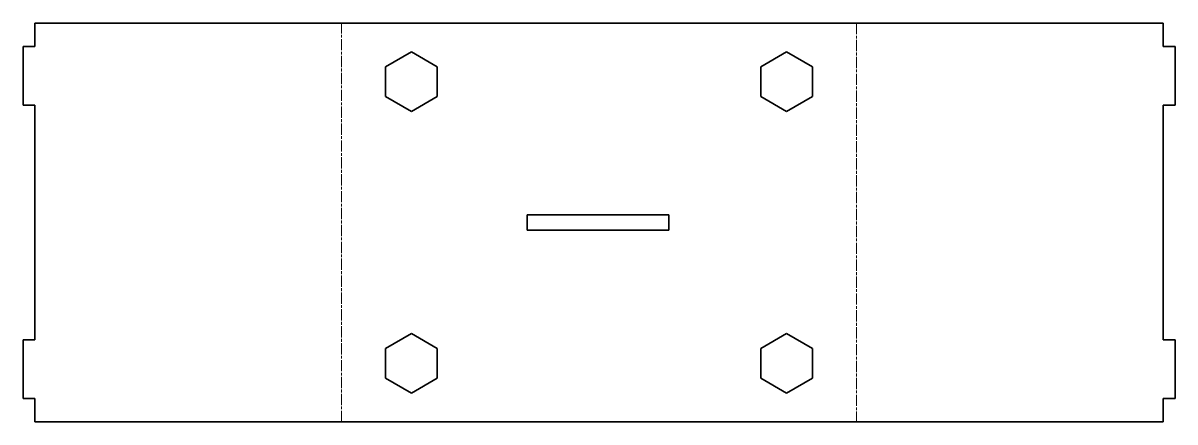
# Model space of a CAD drawing. Header units: millimetres. Extents: x 0 to 246, y 0 to 85.
import ezdxf

# ---------------------------------------------------------------- set-up
doc = ezdxf.new("R2010")
doc.units = ezdxf.units.MM
doc.linetypes.add('Chain', pattern=[13.68, 9.12, -1.14, 2.28, -1.14])
doc.layers.add('SIMUMAK Bend Centerline (ISO)', color=7, linetype='Chain', lineweight=9)
doc.layers.add('SIMUMAK Visible (ISO)', color=7, linetype='Continuous', lineweight=35)

# ---------------------------------------------------------------- blocks, each defined once
blk = doc.blocks.new('SIL-027-CRUD-01_Sheet_9_SIL-027-CRUD-01 (Desplegada)')
at = {"layer": 'SIMUMAK Bend Centerline (ISO)', "ltscale": 0.263158}
for p, q in [((-54.89, -42.5), (-54.89, 42.5)), ((54.89, 42.5), (54.89, -42.5))]:
    blk.add_line(p, q, dxfattribs=at)
at = {"layer": 'SIMUMAK Visible (ISO)'}
for p, q in [((120.29, 42.5), (-120.29, 42.5)), ((-120.29, 42.5), (-120.29, 37.5)), ((120.29, 37.5), (120.29, 42.5)), ((-122.79, 37.5), (-122.79, 25)), ((-120.29, 37.5), (-122.79, 37.5)), ((122.79, 37.5), (120.29, 37.5)), ((122.79, 37.5), (122.79, 25)), ((-45.5, 33.18), (-40, 36.35)), ((-40, 36.35), (-34.5, 33.18)), ((34.5, 33.18), (40, 36.35)), ((40, 36.35), (45.5, 33.18)), ((-45.5, 26.82), (-45.5, 33.18)), ((-34.5, 33.18), (-34.5, 26.82)), ((34.5, 26.82), (34.5, 33.18)), ((45.5, 33.18), (45.5, 26.82)), ((-122.79, 25), (-120.29, 25)), ((-120.29, 25), (-120.29, -25)), ((-40, 23.65), (-45.5, 26.82)), ((-34.5, 26.82), (-40, 23.65)), ((40, 23.65), (34.5, 26.82)), ((45.5, 26.82), (40, 23.65)), ((120.29, 25), (122.79, 25)), ((120.29, -25), (120.29, 25)), ((-15.35, 1.6), (14.85, 1.6)), ((-15.35, -1.6), (-15.35, 1.6)), ((14.85, 1.6), (14.85, -1.6)), ((14.85, -1.6), (-15.35, -1.6)), ((-45.5, -26.82), (-40, -23.65)), ((-40, -23.65), (-34.5, -26.82)), ((34.5, -26.82), (40, -23.65)), ((40, -23.65), (45.5, -26.82)), ((-122.79, -25), (-122.79, -37.5)), ((-120.29, -25), (-122.79, -25)), ((-45.5, -33.18), (-45.5, -26.82)), ((-34.5, -26.82), (-34.5, -33.18)), ((34.5, -33.18), (34.5, -26.82)), ((45.5, -26.82), (45.5, -33.18)), ((122.79, -25), (120.29, -25)), ((122.79, -25), (122.79, -37.5)), ((-40, -36.35), (-45.5, -33.18)), ((-34.5, -33.18), (-40, -36.35)), ((40, -36.35), (34.5, -33.18)), ((45.5, -33.18), (40, -36.35)), ((-122.79, -37.5), (-120.29, -37.5)), ((-120.29, -37.5), (-120.29, -42.5)), ((120.29, -37.5), (122.79, -37.5)), ((120.29, -42.5), (120.29, -37.5)), ((120.29, -42.5), (-120.29, -42.5))]:
    blk.add_line(p, q, dxfattribs=at)

msp = doc.modelspace()

# ---------------------------------------------------------------- block references
msp.add_blockref('SIL-027-CRUD-01_Sheet_9_SIL-027-CRUD-01 (Desplegada)', (122.79, 42.5))

doc.saveas('drawing.dxf')
